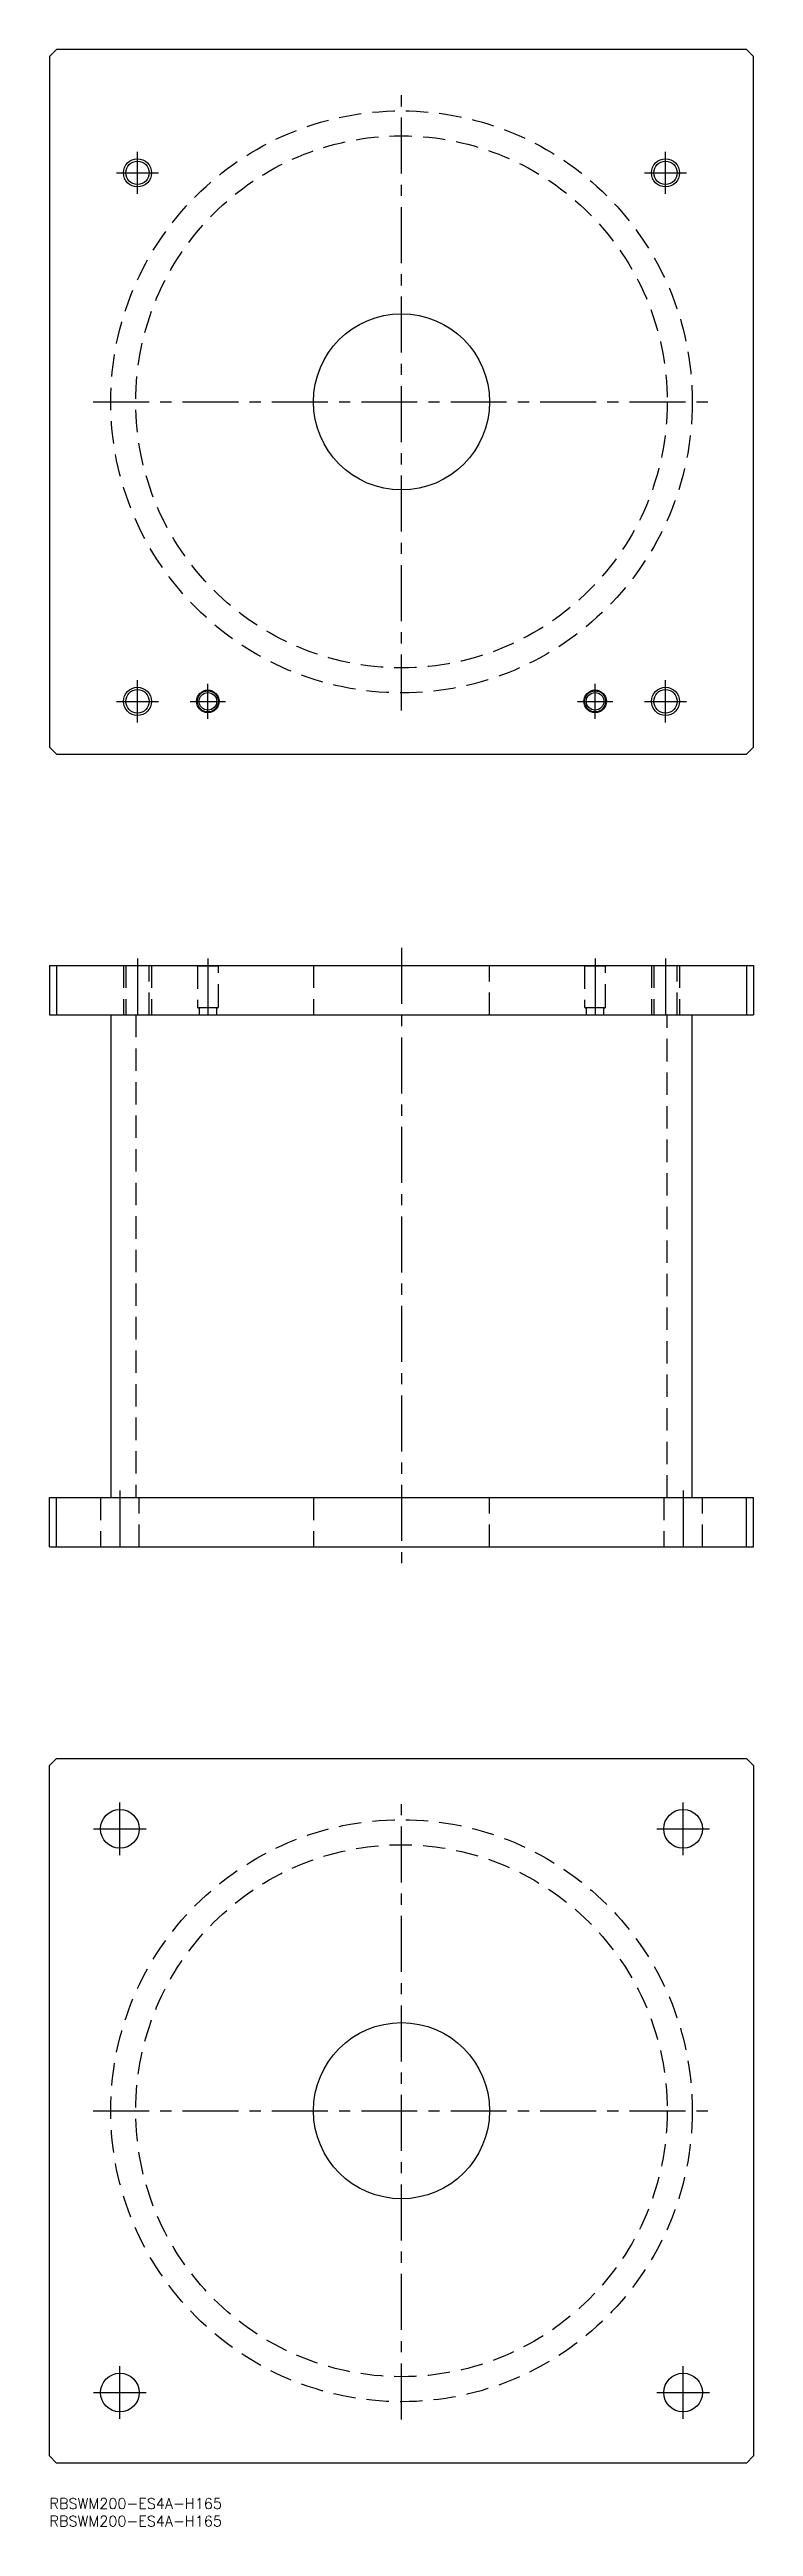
# Model space of a CAD drawing. Extents: x 0 to 200, y -8 to 695.
import ezdxf

# ---------------------------------------------------------------- set-up
doc = ezdxf.new("R2010")
doc.units = 0
doc.header["$LTSCALE"] = 0.5
doc.linetypes.add('CENTER', pattern=[50.8, 31.75, -6.35, 6.35, -6.35])
doc.linetypes.add('DASHED', pattern=[19.05, 12.7, -6.35])
for name, color, linetype in [('MSM_CENTER', 1, 'CENTER'), ('MSM_CONTINUOUS', 7, 'CONTINUOUS'), ('MSM_DASHED', 4, 'DASHED'), ('MSM_NARROW', 5, 'CONTINUOUS'), ('MSM_PART_NUMBER', 7, 'CONTINUOUS')]:
    doc.layers.add(name, color=color, linetype=linetype)
doc.styles.get("Standard").update_dxf_attribs({"font": 'txt.shx', "height": 3, "bigfont": 'bigfont.shx'})

# ---------------------------------------------------------------- blocks, each defined once
blk = doc.blocks.new('*U50')
at = {"layer": 'MSM_PART_NUMBER'}
blk.add_text('RBSWM200-ES4A-H165', height=3, dxfattribs=at).set_placement((0, -3))
blk = doc.blocks.new('*U51')
at = {"layer": 'MSM_PART_NUMBER'}
blk.add_text('RBSWM200-ES4A-H165', height=3, dxfattribs=at).set_placement((0, -8))

msp = doc.modelspace()

# ---------------------------------------------------------------- linework, layer by layer
at = {"layer": 'MSM_CENTER'}
for p, q in [((100, 507.4), (100, 682.6)), ((25, 654), (25, 666)), ((175, 654), (175, 666)), ((19, 660), (31, 660)), ((169, 660), (181, 660)), ((12.4, 595), (187.6, 595)), ((25, 504), (25, 516)), ((45, 505), (45, 515)), ((155, 505), (155, 515)), ((175, 504), (175, 516)), ((19, 510), (31, 510)), ((40, 510), (50, 510)), ((150, 510), (160, 510)), ((169, 510), (181, 510)), ((25, 437), (25, 419)), ((45, 437), (45, 419)), ((100, 440), (100, 265)), ((155, 437), (155, 419)), ((175, 437), (175, 419)), ((20, 286), (20, 268)), ((180, 286), (180, 268)), ((20, 182.5), (20, 197.5)), ((100, 22.4), (100, 197.6)), ((180, 182.5), (180, 197.5)), ((12.5, 190), (27.5, 190)), ((172.5, 190), (187.5, 190)), ((12.4, 110), (187.6, 110)), ((20, 22.5), (20, 37.5)), ((180, 22.5), (180, 37.5)), ((12.5, 30), (27.5, 30)), ((172.5, 30), (187.5, 30))]:
    msp.add_line(p, q, dxfattribs=at)
at = {"layer": 'MSM_CONTINUOUS'}
for p, q in [((2, 695), (0, 693)), ((0, 693), (0, 497)), ((198, 695), (2, 695)), ((200, 693), (198, 695)), ((200, 497), (200, 693)), ((0, 497), (2, 495)), ((2, 495), (198, 495)), ((198, 495), (200, 497)), ((0, 435), (0, 421)), ((0, 435), (200, 435)), ((2, 435), (2, 421)), ((198, 435), (198, 421)), ((200, 435), (200, 421)), ((0, 421), (200, 421)), ((17.4, 421), (17.4, 284)), ((182.6, 284), (182.6, 421)), ((0, 284), (200, 284)), ((0, 270), (0, 284)), ((2, 270), (2, 284)), ((198, 270), (198, 284)), ((200, 270), (200, 284)), ((0, 270), (200, 270)), ((0, 208), (2, 210)), ((0, 12), (0, 208)), ((2, 210), (198, 210)), ((198, 210), (200, 208)), ((200, 208), (200, 12)), ((2, 10), (0, 12)), ((198, 10), (2, 10)), ((200, 12), (198, 10))]:
    msp.add_line(p, q, dxfattribs=at)
for centre, radius in [((25, 660), 3.32), ((175, 660), 3.32), ((100, 595), 25), ((25, 510), 3.32), ((45, 510), 3.2), ((155, 510), 3.2), ((175, 510), 3.32), ((45, 510), 3), ((45, 510), 2.5), ((155, 510), 3), ((155, 510), 2.5), ((20, 190), 5.5), ((180, 190), 5.5), ((100, 110), 25), ((20, 30), 5.5), ((180, 30), 5.5)]:
    msp.add_circle(centre, radius, dxfattribs=at)
at = {"layer": 'MSM_DASHED'}
for p, q in [((21, 435), (21, 421)), ((21.68, 435), (21.68, 421)), ((28.32, 421), (28.32, 435)), ((29, 435), (29, 421)), ((41.8, 435), (42, 434.8)), ((48, 434.8), (42, 434.8)), ((42, 434.8), (42, 423.4)), ((48, 434.8), (48.2, 435)), ((48, 423.4), (48, 434.8)), ((75, 435), (75, 421)), ((125, 421), (125, 435)), ((151.8, 435), (152, 434.8)), ((158, 434.8), (152, 434.8)), ((152, 434.8), (152, 423.4)), ((158, 434.8), (158.2, 435)), ((158, 423.4), (158, 434.8)), ((171, 435), (171, 421)), ((171.68, 435), (171.68, 421)), ((178.32, 421), (178.32, 435)), ((179, 435), (179, 421)), ((47.6, 423), (42.4, 423)), ((42.5, 423), (42.5, 421)), ((47.5, 421), (47.5, 423)), ((157.6, 423), (152.4, 423)), ((152.5, 423), (152.5, 421)), ((157.5, 421), (157.5, 423)), ((24.5, 421), (24.5, 284)), ((175.5, 284), (175.5, 421)), ((14.5, 284), (14.5, 270)), ((25.5, 270), (25.5, 284)), ((75, 284), (75, 270)), ((125, 270), (125, 284)), ((174.5, 284), (174.5, 270)), ((185.5, 270), (185.5, 284))]:
    msp.add_line(p, q, dxfattribs=at)
for centre, radius in [((100, 595), 82.6), ((100, 595), 75.5), ((100, 110), 82.6), ((100, 110), 75.5)]:
    msp.add_circle(centre, radius, dxfattribs=at)
for centre, start, end in [((42.4, 423.4), 180, 270), ((47.6, 423.4), 270, 360), ((152.4, 423.4), 180, 270), ((157.6, 423.4), 270, 360)]:
    msp.add_arc(centre, 0.4, start, end, dxfattribs=at)
at = {"layer": 'MSM_NARROW'}
for centre in [(25, 660), (175, 660), (25, 510), (175, 510)]:
    msp.add_circle(centre, 4, dxfattribs=at)

# ---------------------------------------------------------------- block references
at = {"layer": 'MSM_CONTINUOUS'}
for name in ['*U50', '*U51']:
    msp.add_blockref(name, (0, 0), dxfattribs=at)

doc.saveas('drawing.dxf')
